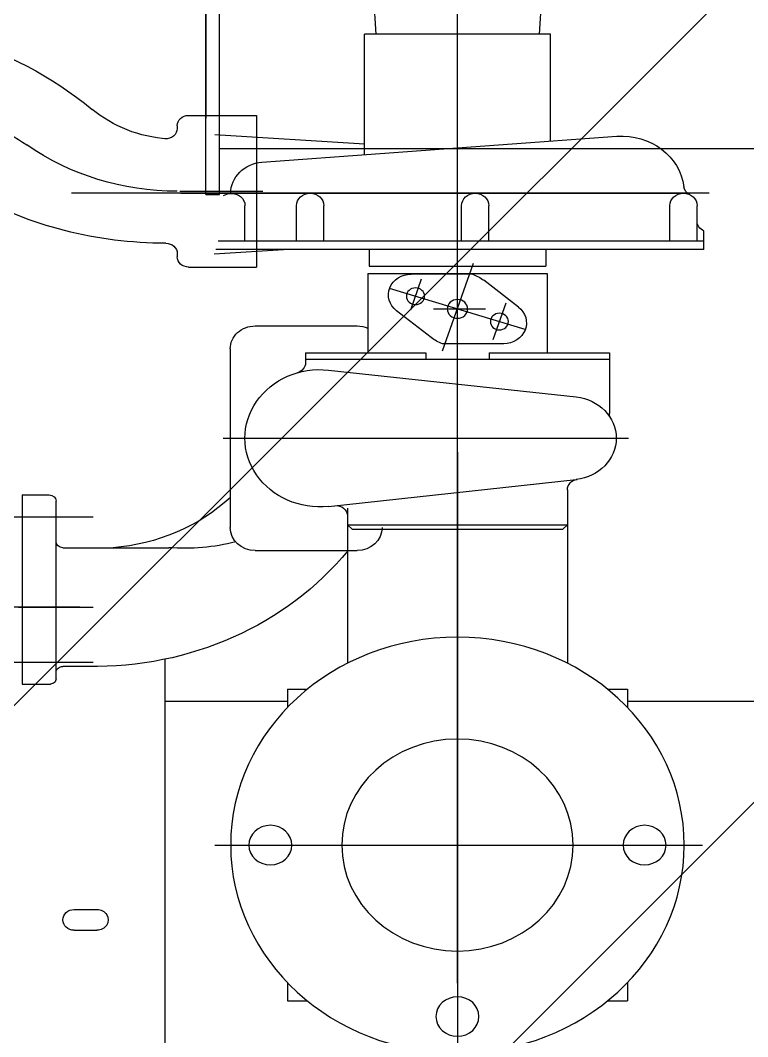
# Model space of a CAD drawing. Header units: millimetres. Extents: x -77 to 207, y -160 to 187.
# Drawn here: x -51.0518 to -50.7396, y 34.2953 to 34.7318 of the extents above; entities that cross this region are included whole.
import ezdxf
from ezdxf.xclip import XClip

# ---------------------------------------------------------------- set-up
doc = ezdxf.new("R2010")
doc.units = ezdxf.units.MM
doc.header["$LTSCALE"] = 0.1
doc.layers.add('C01 Foil blanco', color=30, linetype='Continuous')
doc.layers.add('X REF - ANELO INST bind$0$X REF - ANELO$0$E-GENERAL', color=8, linetype='Continuous')
pattern_1 = [(45, (0, 0), (-0.179605122421383, 0.1796051224213831), [])]

# ---------------------------------------------------------------- blocks, each defined once
blk = doc.blocks.new('X REF - ANELO INST bind$0$X REF - ANELO$0$grupo electrogeno')
at = {"layer": 'X REF - ANELO INST bind$0$X REF - ANELO$0$E-GENERAL'}
for p, q in [((-162.9724894325767, 150.6305165227435), (-162.9724894325767, 150.8935983268789)), ((-163.0980451325766, 150.7193894580615), (-163.0980451325766, 150.8893708002901)), ((-163.0454869325765, 150.866156514576), (-163.0368671763532, 150.866156514576)), ((-163.0454869325765, 150.8582491777691), (-163.0454869325765, 150.866156514576)), ((-162.9081116888001, 150.8661565145756), (-162.8994919325769, 150.8661565145756)), ((-162.8994919325769, 150.8582491777691), (-162.8994919325769, 150.8661565145756)), ((-162.9724894325767, 150.858453246433), (-162.9724894325767, 150.3429895199419)), ((-163.1369771325765, 150.8357993717187), (-163.1272441325768, 150.8357993717187)), ((-163.1369771325765, 150.82687080029), (-163.1272441325768, 150.82687080029)), ((-163.0766279155948, 150.7991922288614), (-162.8673478797245, 150.7991922288614)), ((-163.0454869325765, 150.7322279431473), (-163.0454869325765, 150.7401352799537)), ((-162.8994919325769, 150.7322279431473), (-162.8994919325769, 150.7401352799537)), ((-163.0454869325765, 150.7375850860047), (-163.0980451325766, 150.7375850860047)), ((-162.8313609325767, 150.7375850860047), (-162.8994919325769, 150.7375850860047)), ((-163.0454869325765, 150.7322279431473), (-163.0368671763532, 150.7322279431473)), ((-162.9081116888001, 150.7322279431473), (-162.8994919325769, 150.7322279431473)), ((-163.1593630325767, 150.6487838477233), (-163.1593630325767, 150.7300338477232)), ((-163.1593630325767, 150.7300338477232), (-163.1471967825769, 150.7300338477232)), ((-163.1447635325768, 150.7278017048664), (-163.1447635325768, 150.651462419152)), ((-163.1310780550336, 150.7224863051036), (-163.1419029101197, 150.7224863051036)), ((-163.1914609535458, 150.7206588477233), (-163.128898742577, 150.7206588477233)), ((-163.0196944825766, 150.6545470385713), (-163.0196944825766, 150.7211106082518)), ((-162.9252843825768, 150.6545470385713), (-162.9252843825768, 150.7211106082518)), ((-163.1345547095778, 150.6969981334377), (-163.7141440325768, 150.6969981334377)), ((-163.160822982577, 150.6969981334377), (-163.128898742577, 150.6969981334377)), ((-163.1418436325766, 150.6714780344272), (-163.0963956857339, 150.6714780344272)), ((-163.059307792577, 150.6726767048663), (-163.0155092925769, 150.6726767048663)), ((-163.0700140925766, 150.586069562009), (-163.0700140925766, 150.6628552762945)), ((-163.0196944825766, 150.6616945620089), (-163.017747882577, 150.663480276295)), ((-163.0196944825766, 150.6578633529311), (-163.0196944825766, 150.6616945620089)), ((-163.0196944825766, 150.6616945620089), (-162.9252843825768, 150.6616945620089)), ((-163.017747882577, 150.663480276295), (-162.9272309825768, 150.663480276295)), ((-162.9272309825768, 150.663480276295), (-162.9252843825768, 150.6616945620089)), ((-162.9252843825768, 150.6465639582665), (-162.9252843825768, 150.6616945620089)), ((-163.1914609535458, 150.6581588477232), (-163.128898742577, 150.6581588477232)), ((-163.0278344560327, 150.6537229667643), (-162.9215396525896, 150.6421960843712)), ((-163.1593630325767, 150.6487838477233), (-163.1476834325769, 150.6487838477233)), ((-163.073021335094, 150.624462419152), (-162.8990680832245, 150.624462419152)), ((-162.9072783325766, 150.5878552762947), (-162.9072783325766, 150.6138610741879)), ((-163.0278344560327, 150.5952018715397), (-162.9215396525896, 150.6067287539328)), ((-163.0377005325767, 150.5878552762947), (-163.0377005325767, 150.5920583211923)), ((-163.0377005325767, 150.5905338477234), (-162.9072783325766, 150.5905338477234)), ((-163.0377005325767, 150.5878552762947), (-162.9861156325768, 150.5878552762947)), ((-163.0109347825765, 150.5537481334376), (-163.0109347825765, 150.5878552762947)), ((-162.9861156325768, 150.5878552762947), (-162.9861156325768, 150.5905338477234)), ((-162.9788648096648, 150.5869263976525), (-162.9655551333218, 150.5493489991789)), ((-162.9588632325766, 150.5878552762947), (-162.9588632325766, 150.5905338477234)), ((-162.9588632325766, 150.5878552762947), (-162.9072783325766, 150.5878552762947)), ((-162.9340440825768, 150.5537481334376), (-162.9340440825768, 150.5878552762947)), ((-162.9526157655484, 150.5838666173675), (-162.978946798284, 150.5838666173675)), ((-162.9837725635304, 150.5812212651747), (-162.9986315056904, 150.569745675076)), ((-162.9572040938513, 150.5820545562656), (-162.9516467105448, 150.5663643169541)), ((-163.059307792577, 150.5762481334376), (-163.0155092925769, 150.5762481334376)), ((-162.9433721994888, 150.5777340185308), (-163.0016066656646, 150.5601193912016)), ((-162.9925619938219, 150.5693146868767), (-162.9878718391451, 150.556072906488)), ((-162.9828057975466, 150.568926704866), (-162.9604051491322, 150.568926704866)), ((-162.946347359463, 150.5681077346568), (-162.961206301623, 150.5566321445581)), ((-163.0109347825765, 150.5537481334376), (-162.9340440825768, 150.5537481334376)), ((-162.9660320668694, 150.5539867923653), (-162.992363099605, 150.5539867923653)), ((-163.0586969610133, 150.485801704866), (-163.0586969610133, 150.5509802762948)), ((-163.0104481325765, 150.5505338477233), (-162.9345307325769, 150.5505338477233)), ((-163.0104481325765, 150.5433909905806), (-163.0104481325765, 150.5505338477233)), ((-162.9345307325769, 150.5433909905806), (-162.9345307325769, 150.5505338477233)), ((-163.092762461013, 150.5451767048663), (-163.092762461013, 150.5465159905804)), ((-163.076871870786, 150.5452078633431), (-163.0471805352999, 150.5433909905806)), ((-162.8667267717166, 150.5433909905806), (-163.0762005681268, 150.5433909905806)), ((-162.8667267717166, 150.5433909905806), (-162.8667267717166, 150.5353552762949)), ((-162.8667267717166, 150.5433909905806), (-162.8667267717166, 150.5353552762949)), ((-162.8667267717166, 150.5398195620093), (-163.075140932125, 150.5398195620093)), ((-163.063679596669, 150.5398195620093), (-163.063679596669, 150.5246409905805)), ((-163.0415400111205, 150.5398195620093), (-163.0415400111205, 150.5246409905805)), ((-163.0298604111207, 150.5398195620093), (-163.0298604111207, 150.5246409905805)), ((-162.9706928087896, 150.5398195620093), (-162.9706928087896, 150.5246409905805)), ((-162.9590132087899, 150.5398195620093), (-162.9590132087899, 150.5246409905805)), ((-162.8812992684848, 150.5398195620093), (-162.8812992684848, 150.5246409905805)), ((-162.8696196684842, 150.5398195620093), (-162.8696196684842, 150.5246409905805)), ((-162.8645146738248, 150.5192838477234), (-163.1382000417964, 150.5192838477234)), ((-163.0916334485983, 150.5183909905804), (-163.0560664804405, 150.5183909905804)), ((-163.0911704913289, 150.5192838477234), (-162.8747074224965, 150.5192838477234)), ((-163.069819432577, 150.5192838477234), (-163.069819432577, 150.5192909229547)), ((-163.0563786230529, 150.5059332367813), (-162.9040494484499, 150.4948077276625)), ((-163.0123947325768, 150.5027208306491), (-163.0123947325768, 150.4509802762947)), ((-163.0766062623013, 150.4940312253355), (-163.0123947325768, 150.4979604584758)), ((-162.9325841325765, 150.4968917860138), (-162.9325841325765, 150.4509802762947)), ((-163.092762461013, 150.4902659905803), (-163.092762461013, 150.4913909119066)), ((-163.0805257325766, 150.4162078660538), (-163.0805257325766, 150.4870601749561)), ((-162.9325841325765, 150.4509802762947), (-163.0123947325768, 150.4509802762947)), ((-163.0113665862216, 150.3854646286448), (-163.0075716493553, 150.4509802762947)), ((-162.9336122789318, 150.3854646286448), (-162.9374072157984, 150.4509802762947))]:
    blk.add_line(p, q, dxfattribs=at)
at = {"layer": 'X REF - ANELO INST bind$0$X REF - ANELO$0$E-GENERAL', "linetype": 'Continuous'}
for p, q in [((-163.087895961013, 150.5509802762948), (-163.0586969610133, 150.5509802762948)), ((-163.0805257325766, 150.519727943147), (-163.0805257325766, 150.0268708002902)), ((-163.0805257325766, 150.519727943147), (-163.0746859325767, 150.519727943147)), ((-163.0746859325767, 150.519727943147), (-163.0746859325767, 150.0268708002902)), ((-163.0746859325767, 150.5000850860043), (-162.62622570221, 150.5000850860043)), ((-163.087895961013, 150.485801704866), (-163.0586969610133, 150.485801704866))]:
    blk.add_line(p, q, dxfattribs=at)
at = {"layer": 'X REF - ANELO INST bind$0$X REF - ANELO$0$E-GENERAL'}
for centre, major_axis, ratio in [((-162.9724894325767, 150.7991922288614), (-0.0973299999999995, 2.354e-13), 0.9173503984971012), ((-163.0527866825767, 150.7991922288614), (-0.0092463500000122, 5.372e-13), 0.9173503984978256), ((-162.8921921825767, 150.7991922288614), (-0.0092463500000122, 5.372e-13), 0.9173503984978256), ((-162.9724894325767, 150.568926704866), (-0.0043798499999923, 3.55e-14), 0.917350398498254)]:
    blk.add_ellipse(centre, major_axis=major_axis, ratio=ratio, dxfattribs=at)
for centre, major_axis, ratio, start_param, end_param in [((-162.9724894325767, 150.8728529431475), (0.0092463500000122, 1.48e-14), 0.917350398494752, 3.141592653588051, 9.424777960767637), ((-162.9724894325767, 150.7991922288614), (0.049638299999998, 3.029e-13), 0.9173503984968696, 3.14159265358314, 9.424777960762727), ((-163.1369771325765, 150.8313350860043), (-0.0048664999999914, 1.024e-13), 0.9173503984969564, -1.570796326775593, 1.570796326814199), ((-163.1272441325768, 150.8313350860043), (-0.0048665000000199, 1.862e-13), 0.9173503984915992, 1.57079632683, 4.712388980419794), ((-163.1471967825769, 150.7278017048664), (0.0024332500000241, 5.799999999999999e-14), 0.9173503984862416, -2.59868e-11, 1.570796326773026), ((-163.1418436325766, 150.7251643245027), (0.0029198999999949, 2.067e-13), 0.917350398499728, 3.141592653512613, 4.732691598755836), ((-163.1283117696941, 150.5975120664887), (0.1362619999999653, 2e-14), 0.9173503984972482, 0.6451485111702673, 1.591098945228739), ((-163.1418436325766, 150.6687994629985), (0.0029198999999949, 8.199999999999999e-14), 0.9173503984950098, 1.570796326769149, 3.141592653559198), ((-163.1271879796969, 150.5976392941166), (-0.0807839000000844, 4.994e-13), 0.917350398496184, 3.926096840936626, 4.627253724787744), ((-163.089526432854, 150.5976392941166), (-0.080783900000044, 2.353e-13), 0.9173503984965232, 4.438473249062965, 4.797524235990021), ((-163.059307792577, 150.6628552762945), (0.0107062999999812, 1.099e-13), 0.9173503984985496, 1.57079632678548, 3.141592653578603), ((-163.0155092925769, 150.6628552762945), (-0.0107063000000096, 2.744e-13), 0.9173503984961142, 3.141592653617732, 4.712388980408203), ((-163.0245609825767, 150.6578633529311), (-0.0048665000000199, 1.58e-14), 0.9173503984913542, 1.453129582205772, 3.14159265359334), ((-163.0316050673848, 150.624462419152), (0.0321189000000004, 7.639000000000009e-13), 0.917350398496938, 1.453129582175675, 4.830055724960272), ((-163.1476834325769, 150.651462419152), (0.0029198999999949, 8.199999999999999e-14), 0.9173503984950098, 4.712388980358941, 6.28318530714899), ((-162.9204178825767, 150.6465639582665), (0.0048664999999914, 1.116e-13), 0.9173503984951321, 3.14159265356479, 4.571909343962171), ((-162.9238248715908, 150.624462419152), (0.0194659999999942, 7.639000000000001e-13), 0.9173503984965812, -1.453129582233858, 1.453129582161855), ((-162.9024118325766, 150.6138610741879), (-0.0048664999999914, 3.250000000000001e-13), 0.9173503984823608, -0.4948961390592663, 7.2804e-11), ((-163.0425670325768, 150.5920583211923), (0.0048664999999914, 2.785e-13), 0.9173503984948284, -6.23868e-11, 1.269889633850702), ((-163.059307792577, 150.586069562009), (0.0107062999999812, 1.437e-13), 0.9173503984985488, 3.141592653575156, 4.712388980372373), ((-162.9724894325767, 150.568926704866), (0.0175194000002671, 1.6058e-12), 0.917350398487447, 1.948281345617619, 2.270559298455836), ((-162.9526157655484, 150.5749380459388), (0.009732999999981099, 1.648e-13), 0.9173503985000458, -0.8710333550522017, 1.570796326779364), ((-163.0155092925769, 150.586069562009), (-0.0107063000000094, 1.668000000000001e-13), 0.9173503984961352, 1.570796326809186, 2.012270461063715), ((-162.9544833825766, 150.5743731334379), (0.0038931999999932, 5.97e-14), 0.9173503984998768, 3.141592653573061, 9.424777960752648), ((-162.992363099605, 150.5629153637936), (-0.0097329999999988, 2.407e-13), 0.9173503984954621, -0.8710333550155095, 1.570796326817584), ((-162.9904954825768, 150.5634802762949), (0.0038931999999932, 3.13e-14), 0.9173503984925764, 3.141592653581017, 9.424777960760602), ((-162.9724894325767, 150.568926704866), (-0.0175193999999255, 7.503000000000002e-13), 0.9173503984979553, 1.948281345748723, 2.270559298595624), ((-163.087895961013, 150.5465159905804), (-0.0048664999999914, 5.400000000000002e-14), 0.9173503985027968, -1.570796326784716, 1.2097e-11), ((-163.0976289610132, 150.5451767048663), (-0.0048665000000199, 4.79e-14), 0.9173503984915992, 1.570796326803919, 3.141592653600515), ((-163.0977177282929, 150.3924981334379), (0.1615678000002378, 8.069e-13), 0.9173503984956827, 1.570796326790314, 2.114389331672815), ((-162.8647531684846, 150.531274591496), (0.0048664999999914, 9.6e-14), 0.9173503984920669, 1.988375466142031, 3.141592653568279), ((-163.0695193966688, 150.5246409905805), (-0.0058397999999897, 4.64e-14), 0.9173503985020117, 1.489905672265745, 3.141592653598455), ((-163.035700211121, 150.5246409905805), (0.0058397999999897, 2.059e-13), 0.9173503984998768, 3.141592653551358, 6.283185307141151), ((-162.9648530087893, 150.5246409905805), (0.0058397999999897, 2.059e-13), 0.9173503984998768, 3.141592653551358, 6.283185307141151), ((-162.8754594684845, 150.5246409905805), (0.0058397999999897, 2.059e-13), 0.9173503984998768, 3.141592653551358, 6.283185307141151), ((-163.092762461013, 150.4201767048664), (0.1070630000000215, 2.504e-13), 0.9173503984967531, 1.57079632679275, 2.218075805936325), ((-163.0695193966688, 150.5246409905805), (-0.0058398000000022, 5.71e-14), 0.9173503985000716, 0.9575116844519628, 1.4899056722676), ((-163.0552199325767, 150.5192838477234), (0.0145995000000028, 1.551e-13), 0.9173503984958459, 3.141592653578212, 4.632940346381746), ((-162.8705043141975, 150.5159347937172), (0.0048665000000016, 9.72e-14), 0.9173503984982613, 2.051976911886581, 3.025921328373779), ((-162.9019251825765, 150.5192838477234), (0.0267657500000161, 5.31e-14), 0.9173503984961476, 4.632940346389173, 6.167513981987027), ((-163.2218843802825, 150.5768731334377), (-0.1070629999996534, 2.0648e-12), 0.9173503984991183, 1.885300353323825, 2.218075805958763), ((-163.0928181265289, 150.4460695620088), (-0.0545047999999426, 4.702e-13), 0.9173503984977988, -1.495304294545969, -0.83790513595846), ((-163.0976289610132, 150.4913909119066), (0.0048665000000199, 2.36e-14), 0.9173503984888456, -5.2771e-12, 1.667866490388568), ((-163.087895961013, 150.4902659905803), (-0.0048664999999914, 2.03e-14), 0.9173503984969568, 4.5435e-12, 1.57079632679872)]:
    blk.add_ellipse(centre, major_axis=major_axis, ratio=ratio, start_param=start_param, end_param=end_param, dxfattribs=at)
at = {"layer": 'X REF - ANELO INST bind$0$X REF - ANELO$0$E-GENERAL', "linetype": 'Continuous'}
blk.add_ellipse((-163.237375295291, 150.5933909905802), major_axis=(-0.1615677999996825, 2.1013e-12), ratio=0.917350398498192, start_param=1.87639722648384, end_param=2.303687517635959, dxfattribs=at)
blk = doc.blocks.new('X REF - ANELO INST bind$0$X REF - ANELO$0$A$C1F186A80')
at = {"xscale": -1, "rotation": 180}
blk.add_blockref('X REF - ANELO INST bind$0$X REF - ANELO$0$grupo electrogeno', (165.3067234697929, 151.3561508176552), dxfattribs=at)
blk = doc.blocks.new('X REF - ANELO INST bind$0$X REF - ANELO')
blk.add_blockref('X REF - ANELO INST bind$0$X REF - ANELO$0$A$C1F186A80', (-53.1984042113251, 33.82065537134699))
blk = doc.blocks.new('X REF - ANELO INST bind')
ref = blk.add_blockref('X REF - ANELO INST bind$0$X REF - ANELO', (0, 0))
XClip(ref).set_block_clipping_path([(-76.96807374145067, -24.7711317477457), (92.98603554183842, 61.16696301676586)])

msp = doc.modelspace()

# ---------------------------------------------------------------- hatches: boundary and pattern name
at = {"layer": 'C01 Foil blanco'}
h = msp.add_hatch(dxfattribs=at)
h.set_pattern_fill('ANSI31', color=256, scale=0.08, style=0)
h.set_pattern_definition(pattern_1)
h.paths.add_polyline_path([(-44.7587872285531, 37.43657736447868), (-44.75878722810101, 41.58805922583512), (-53.19843420430462, 41.58800789757138), (-53.19843420430463, 33.67850681728375), (-49.10586476868843, 33.67850681728375), (-49.10466901793127, 37.43657166896041)])
h = msp.add_hatch(dxfattribs=at)
h.set_pattern_fill('ANSI31', color=256, scale=0.08, style=0)
h.set_pattern_definition(pattern_1)
edge = h.paths.add_edge_path()
edge.add_line((-49.02141086340885, 4.584873984418305), (-49.02140985002017, 14.56085159720625))
edge.add_line((-49.02140985002017, 14.56085159720625), (-53.1983998503886, 14.56085159720625))
edge.add_line((-53.1983998503886, 14.56085159720625), (-53.19839985038858, 16.71428552928791))
edge.add_line((-53.19839985038858, 16.71428552928791), (-49.02145092644702, 16.71428557417472))
edge.add_line((-49.02145092644702, 16.71428557417472), (-49.02145092644702, 37.38051236047079))
edge.add_line((-49.02145092644702, 37.38051236047079), (-26.42259650580444, 37.38051242885036))
edge.add_line((-26.42259650580444, 37.38051242885036), (-26.42259650580442, 33.42657431887688))
edge.add_line((-26.42259650580442, 33.42657431887688), (-29.12063812359155, 33.42657431887689))
edge.add_line((-29.12063812359155, 33.42657431887689), (-29.12063812359155, 29.24521714768838))
edge.add_line((-29.12063812359155, 29.24521714768838), (-42.67706725901888, 29.2452284248257))
edge.add_line((-42.67706725901888, 29.2452284248257), (-42.67641222366787, 4.584872972811588))
edge.add_line((-42.67641222366787, 4.584872972811589), (-49.0214097728151, 4.585018212114846))

# ---------------------------------------------------------------- block references
msp.add_blockref('X REF - ANELO INST bind', (0, 0))

doc.saveas('drawing.dxf')
